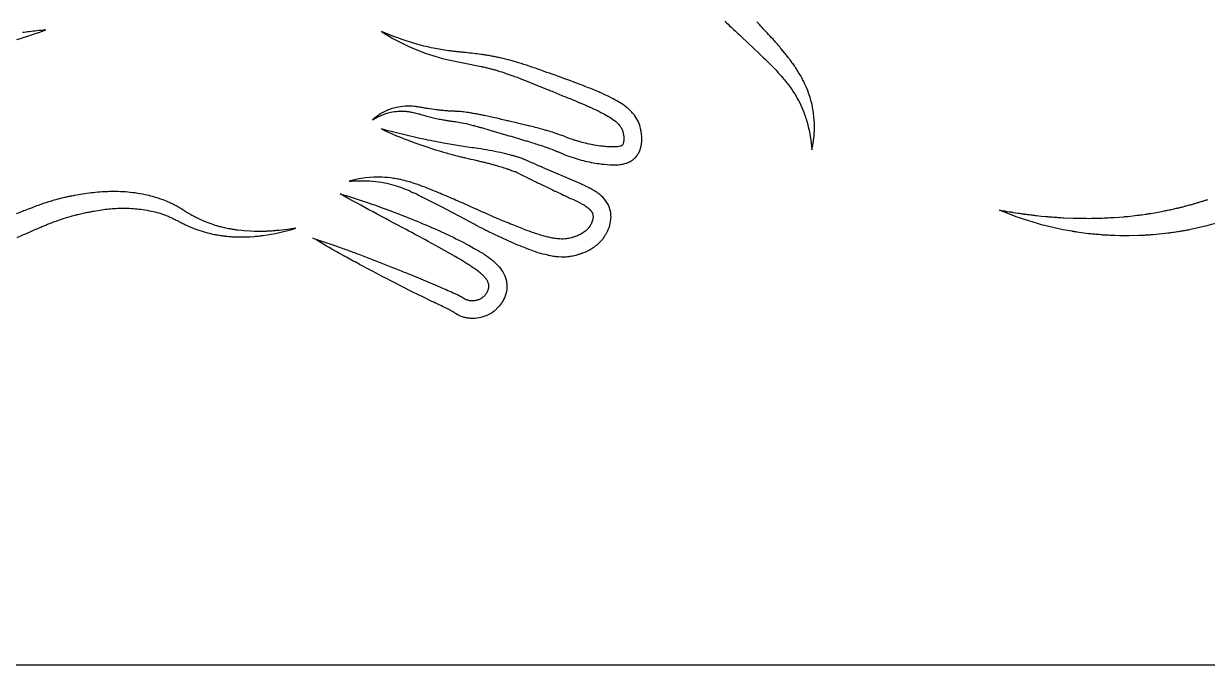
# Model space of a CAD drawing. Header units: millimetres. Extents: x 4236 to 5436, y 1579 to 2339.
# Drawn here: x 4934.1 to 5042.6, y 1579.4 to 1638.2 of the extents above; entities that cross this region are included whole.
import ezdxf

# ---------------------------------------------------------------- set-up
doc = ezdxf.new("R2010")
doc.units = ezdxf.units.MM
doc.layers.add('Default', color=70, linetype='Continuous')

msp = doc.modelspace()

# ---------------------------------------------------------------- linework, layer by layer
at = {"layer": 'Default'}
msp.add_lwpolyline([(5436.43, 1579.39), (4236.43, 1579.39), (4236.43, 2339.39), (5436.43, 2339.39)], close=True, dxfattribs=at)
for points in [[(4998.36, 1638.44, -0.002255), (4998.94, 1637.89, -0.000662), (4999.91, 1636.98), (5001.47, 1635.51, -0.001154), (5001.56, 1635.42, -0.002553), (5001.85, 1635.14, -0.000945), (5002.22, 1634.77), (5002.59, 1634.41), (5002.96, 1634.03, -0.014694), (5003.65, 1633.27, -0.021207), (5004.36, 1632.37, -0.047505), (5005.32, 1630.73, -0.02269), (5005.66, 1629.9, -0.025628), (5006, 1628.77, -0.019251), (5006.18, 1627.86, -0.020338), (5006.32, 1626.66, 0.012298), (5006.41, 1627.06, 0.050314), (5006.57, 1628.84, 0.060305), (5006.28, 1631.07, 0.010827), (5006.14, 1631.55, 0.018794), (5005.92, 1632.15), (5005.81, 1632.42), (5005.69, 1632.68, 0.00674), (5005.63, 1632.81, 0.006768), (5005.53, 1633, 0.00233), (5005.43, 1633.19, 0.004656), (5005.37, 1633.32, 0.01242), (5005.11, 1633.75, 0.006751), (5004.85, 1634.17, 0.001658), (5004.81, 1634.23, 0.002549), (5004.73, 1634.34, 0.001119), (5004.61, 1634.52, -0.001319), (5004.53, 1634.63, 0.004686), (5004.4, 1634.8, 0.001556), (5004.28, 1634.97, -0.00119), (5004.19, 1635.08), (5003.85, 1635.52), (5003.5, 1635.95, 0.001037), (5003.41, 1636.06, 0.005895), (5002.77, 1636.78, 0.005012), (5002.22, 1637.38, 0.002314), (5001.3, 1638.37, 0.009922)], [(4933.46, 1636.77, 0.01757), (4936.14, 1637.65, -0.000303), (4935.28, 1637.55, -0.001202), (4933.99, 1637.4, -0.002554)], [(4933.5, 1618.6, -0.002696), (4934.55, 1619.08, -0.004481), (4935.59, 1619.53, -0.001809), (4935.94, 1619.68, -0.005184), (4936.63, 1619.96, -0.010541), (4937.49, 1620.27, -0.015011), (4938.36, 1620.55, -0.001391), (4938.54, 1620.59, -0.00383), (4938.8, 1620.66, -0.005723), (4939.07, 1620.73), (4939.44, 1620.81), (4939.8, 1620.89, -0.002392), (4940.17, 1620.96, -0.003533), (4940.54, 1621.03, -0.010513), (4941.26, 1621.15, -0.022001), (4942.53, 1621.28, -0.032881), (4944.17, 1621.26, -0.016191), (4944.8, 1621.2, -0.016261), (4945.61, 1621.07, -0.038968), (4947, 1620.69, -0.014177), (4947.33, 1620.56, -0.011037), (4947.66, 1620.41, -0.007073), (4947.99, 1620.25, -0.003207), (4948.33, 1620.08, 0.002184), (4948.5, 1619.99, 0.005723), (4948.86, 1619.81, 0.010598), (4949.31, 1619.6, 0.014681), (4949.78, 1619.41, 0.033949), (4951.32, 1618.95, 0.007456), (4951.56, 1618.9, 0.006682), (4951.9, 1618.84, 0.001531), (4952.1, 1618.8, 0.000538), (4952.29, 1618.78, 0.002279), (4952.49, 1618.75, 0.003511), (4952.64, 1618.73, 0.009128), (4952.89, 1618.71, 0.008498), (4953.08, 1618.69, 0.00524), (4953.28, 1618.68, 0.001326), (4953.48, 1618.67, -0.002599), (4953.67, 1618.66), (4954.07, 1618.66), (4954.26, 1618.66), (4954.85, 1618.68), (4955.24, 1618.71, 0.004432), (4955.34, 1618.72, 0.007594), (4955.58, 1618.74, 0.002828), (4955.82, 1618.77, -0.001047), (4956.02, 1618.79, 0.042239), (4959.04, 1619.47), (4958.28, 1619.35), (4957.52, 1619.26, 0.000631), (4957.13, 1619.23, -0.001291), (4956.94, 1619.21, -0.002365), (4956.75, 1619.2), (4956.37, 1619.18, 0.001272), (4956.28, 1619.17, -0.001804), (4956.18, 1619.17, -0.003469), (4956.11, 1619.17, -0.009617), (4955.99, 1619.17, 0.001445), (4955.89, 1619.17, 0.000911), (4955.7, 1619.16, -0.003058), (4955.51, 1619.16, -0.00302), (4955.42, 1619.16, -0.009016), (4955.23, 1619.17), (4954.85, 1619.18), (4954.28, 1619.22), (4954.1, 1619.24), (4953.72, 1619.28, 0.001444), (4953.63, 1619.29, 0.000842), (4953.44, 1619.32, -0.00219), (4953.3, 1619.34, -0.004505), (4953.16, 1619.36, -0.009435), (4952.98, 1619.4, -0.008803), (4952.75, 1619.44, -0.005041), (4952.52, 1619.49, -0.000477), (4952.25, 1619.55, 0.000038), (4952.07, 1619.6, -0.001854), (4951.89, 1619.65, -0.003349), (4951.76, 1619.69, -0.009143), (4951.53, 1619.76, -0.033981), (4950.16, 1620.31, -0.004784), (4950.04, 1620.37, -0.009977), (4949.67, 1620.56, -0.001963), (4949.51, 1620.64, -0.004066), (4949.35, 1620.74, -0.004138), (4949.11, 1620.88, -0.001823), (4948.87, 1621.03, 0.001459), (4948.71, 1621.13, 0.007263), (4948.28, 1621.39, 0.013149), (4947.83, 1621.64, 0.015143), (4947.46, 1621.81, 0.016624), (4946.89, 1622.05, 0.023775), (4945.92, 1622.36, 0.01265), (4945.22, 1622.53, 0.020296), (4944.32, 1622.69, 0.035049), (4942.5, 1622.82, 0.021093), (4941.08, 1622.77, 0.019209), (4939.5, 1622.58), (4939.11, 1622.52), (4938.72, 1622.45, 0.003844), (4938.52, 1622.41, 0.004229), (4938.22, 1622.36, 0.002567), (4937.93, 1622.29, 0.003092), (4937.73, 1622.25, 0.018453), (4936.36, 1621.87, 0.010013), (4935.42, 1621.55, 0.002896), (4934.87, 1621.34, 0.001546), (4934.5, 1621.2, 0.003686), (4933.41, 1620.78, 0.002298)], [(5044.14, 1620.15, -0.029583), (5040.91, 1619.32, -0.001797), (5040.7, 1619.27, 0.000843), (5040.26, 1619.2, -0.001309), (5040.04, 1619.16, -0.002465), (5039.82, 1619.12, -0.000609), (5039.27, 1619.04, -0.00232), (5038.94, 1619), (5038.72, 1618.97), (5037.62, 1618.86, -0.003167), (5037.51, 1618.85, -0.00166), (5037.4, 1618.84, 0.000521), (5037.18, 1618.83, 0.001875), (5036.96, 1618.82, -0.002558), (5036.63, 1618.79, -0.006332), (5036.3, 1618.78), (5035.42, 1618.76, -0.008359), (5035.25, 1618.76, -0.003031), (5035.14, 1618.76, -0.000994), (5034.98, 1618.76), (5034.54, 1618.77), (5034.1, 1618.78), (5033.66, 1618.8, 0.001933), (5033.44, 1618.82, -0.001414), (5033.11, 1618.83, -0.004554), (5032.78, 1618.86, -0.000538), (5032.34, 1618.9, -0.002299), (5031.91, 1618.94), (5031.69, 1618.96), (5030.61, 1619.11, -0.00818), (5030.47, 1619.13, -0.002784), (5030.39, 1619.14, -0.001128), (5030.28, 1619.16, 0.001688), (5030.17, 1619.18, -0.055861), (5023.92, 1620.95, -0.003916), (5023.52, 1621.12, -0.003414), (5024.42, 1620.97, -0.002556), (5024.58, 1620.95, 0.003053), (5024.71, 1620.92, 0.00384), (5024.79, 1620.91), (5025.22, 1620.85, -0.00298), (5025.43, 1620.82, 0.001267), (5025.75, 1620.77, 0.005847), (5026.06, 1620.73, -0.00195), (5026.28, 1620.71, -0.001087), (5026.7, 1620.65, 0.0004), (5026.91, 1620.63), (5027.12, 1620.6), (5027.34, 1620.58), (5027.76, 1620.54, -0.00011), (5028.08, 1620.51, 0.003904), (5028.34, 1620.49, 0.007623), (5028.6, 1620.47, -0.002446), (5028.92, 1620.45, -0.000733), (5029.45, 1620.42), (5030.29, 1620.39, 0.010884), (5032.19, 1620.37, 0.011433), (5033.66, 1620.43), (5034.07, 1620.45), (5034.49, 1620.48), (5034.91, 1620.52, 0.000962), (5035.06, 1620.53, 0.004171), (5035.19, 1620.54, 0.00731), (5035.32, 1620.55), (5036.15, 1620.65, 0.007725), (5036.23, 1620.66, 0.005008), (5036.31, 1620.67, 0.002188), (5036.46, 1620.69, -0.00456), (5036.57, 1620.7), (5036.98, 1620.76, -0.001511), (5037.08, 1620.78, 0.000973), (5037.23, 1620.8, 0.00254), (5037.39, 1620.82), (5038.41, 1621), (5038.61, 1621.04, -0.002939), (5038.92, 1621.11, -0.00063), (5039.43, 1621.21, 0.002515), (5039.63, 1621.26, 0.001279), (5039.83, 1621.31, -0.000554), (5040.13, 1621.38, -0.000598), (5040.23, 1621.4, 0.00861), (5040.48, 1621.47, 0.003207), (5040.63, 1621.51, 0.001879), (5040.83, 1621.56, 0.000136), (5041.03, 1621.62, -0.002451), (5041.23, 1621.67, 0.002798), (5041.53, 1621.76, 0.007395), (5041.82, 1621.85, -0.001408), (5042.02, 1621.91, 0.000802), (5042.32, 1622, 0.002237), (5042.51, 1622.06, 0.001484), (5042.61, 1622.09)]]:
    msp.add_lwpolyline(points, format="xyb", dxfattribs=at)
for points in [[(4990.49, 1626.43, 0.019924), (4990.52, 1626.5), (4990.58, 1626.64), (4990.63, 1626.79, 0.031737), (4990.7, 1627.07, 0.010901), (4990.72, 1627.21, 0.006961), (4990.74, 1627.35, 0.00672), (4990.74, 1627.48, 0.015066), (4990.75, 1627.71, 0.014038), (4990.74, 1627.91, 0.01779), (4990.71, 1628.16, 0.010856), (4990.68, 1628.37, 0.001376), (4990.67, 1628.43, 0.003885), (4990.65, 1628.52, 0.008896), (4990.62, 1628.64, 0.023204), (4990.56, 1628.87, 0.0332), (4990.43, 1629.21, 0.05154), (4990.07, 1629.82, 0.022281), (4989.9, 1630.02, 0.032532), (4989.55, 1630.38, 0.007991), (4989.36, 1630.54, 0.005928), (4989.22, 1630.65, 0.028448), (4988.61, 1631.06, 0.014927), (4987.94, 1631.42, 0.014079), (4987.08, 1631.83, 0.002808), (4986.7, 1631.99, 0.009853), (4985.56, 1632.46, 0.001786), (4984.8, 1632.75, 0.003896), (4982.53, 1633.58, 0.001253), (4981.57, 1633.92, 0.002337), (4981, 1634.12, 0.001987), (4980.42, 1634.32, 0.005292), (4979.45, 1634.63, 0.018639), (4977.85, 1635.06, 0.00405), (4977.65, 1635.11, 0.004766), (4977.34, 1635.17, 0.003228), (4977.04, 1635.23, 0.003444), (4976.63, 1635.3, 0.004862), (4976.22, 1635.36, 0.001463), (4976.02, 1635.39, 0.009091), (4974.6, 1635.56, -0.000628), (4974.2, 1635.6, -0.001371), (4973.8, 1635.64, -0.002502), (4973.41, 1635.69, -0.003645), (4973.02, 1635.73, -0.019034), (4971.65, 1635.96, -0.021007), (4969.92, 1636.4, -0.028808), (4966.89, 1637.49, 0.040536), (4969.76, 1635.97, 0.046845), (4972.87, 1634.93), (4976.03, 1634.29, -0.001731), (4976.12, 1634.27, -0.002661), (4976.32, 1634.23, -0.001195), (4976.61, 1634.16, 0.001341), (4976.8, 1634.11, -0.001912), (4976.98, 1634.06, -0.004398), (4977.27, 1633.99, -0.006086), (4977.55, 1633.9, -0.009383), (4978.29, 1633.66, -0.003024), (4978.66, 1633.53, -0.001866), (4979.03, 1633.4, -0.003277), (4979.59, 1633.19, -0.003487), (4980.52, 1632.82), (4982, 1632.22, 0.000797), (4982.38, 1632.07, 0.00103), (4983.49, 1631.61, -0.001131), (4984.24, 1631.31, -0.002528), (4984.97, 1631, -0.001461), (4985.07, 1630.96, -0.002085), (4985.25, 1630.89, -0.000164), (4985.52, 1630.77, 0.002158), (4985.7, 1630.69, -0.000748), (4986.06, 1630.53, -0.002048), (4986.24, 1630.45, -0.003194), (4986.42, 1630.37, -0.014758), (4987.19, 1629.98, -0.015149), (4987.76, 1629.66, -0.03198), (4988.33, 1629.27, -0.002621), (4988.39, 1629.21, -0.006603), (4988.48, 1629.13, -0.009964), (4988.56, 1629.06, -0.016442), (4988.65, 1628.96, -0.030717), (4988.76, 1628.81, -0.011077), (4988.82, 1628.73, -0.017011), (4988.88, 1628.63, -0.054404), (4989, 1628.33, -0.017542), (4989.03, 1628.21, -0.003531), (4989.06, 1628.08, -0.008534), (4989.07, 1627.98, -0.020881), (4989.1, 1627.72, -0.013126), (4989.1, 1627.63, -0.006569), (4989.09, 1627.56, -0.002511), (4989.09, 1627.45, -0.00831), (4989.07, 1627.36, -0.022586), (4989.05, 1627.26, -0.044686), (4989.01, 1627.15, -0.050186), (4988.92, 1627.03, -0.016701), (4988.88, 1627.01, -0.0191), (4988.77, 1626.97, -0.040437), (4988.51, 1626.93, -0.01063), (4988.39, 1626.92, -0.008389), (4988.27, 1626.91, -0.008596), (4988.1, 1626.91, -0.007186), (4987.87, 1626.91, -0.00567), (4987.69, 1626.92, -0.014309), (4987.14, 1626.97, -0.014716), (4986.39, 1627.08, -0.001829), (4986.29, 1627.1, -0.024669), (4984.91, 1627.43, -0.00553), (4984.64, 1627.51, -0.010356), (4984.19, 1627.66), (4984.02, 1627.72), (4983.85, 1627.79, 0.001242), (4983.75, 1627.83, 0.003172), (4983.6, 1627.89, 0.004676), (4983.45, 1627.95, 0.011633), (4982.85, 1628.16, 0.007538), (4982.25, 1628.35, 0.002355), (4981.86, 1628.46, 0.006627), (4980.67, 1628.78, 0.002832), (4979.88, 1628.97, 0.001799), (4978.7, 1629.25, 0.001659), (4978.31, 1629.34, 0.001068), (4977.13, 1629.61), (4976.34, 1629.79, 0.001827), (4975.94, 1629.87, 0.002441), (4975.73, 1629.91, 0.004045), (4975.53, 1629.94, 0.00197), (4975.33, 1629.98, 0.003751), (4975.02, 1630.03, 0.010918), (4974.4, 1630.12, 0.012825), (4973.88, 1630.17, 0.001756), (4973.78, 1630.17, 0.002693), (4973.57, 1630.18, 0.001105), (4973.27, 1630.2, -0.001648), (4973.07, 1630.2, -0.001381), (4972.97, 1630.21, -0.004846), (4972.68, 1630.23, -0.008298), (4972.29, 1630.27, -0.005558), (4971.9, 1630.32, -0.007709), (4971.11, 1630.43, -0.001763), (4970.72, 1630.5, 0.000709), (4970.52, 1630.53, 0.00289), (4970.32, 1630.57, 0.006087), (4970.11, 1630.6, 0.009389), (4969.9, 1630.62, 0.037917), (4969.06, 1630.64, 0.088288), (4967.43, 1630.28, 0.086285), (4966.07, 1629.39, -0.029271), (4966.63, 1629.71, -0.051461), (4967.51, 1630.04, -0.014163), (4967.75, 1630.1, -0.069105), (4969.05, 1630.19, -0.01662), (4969.39, 1630.15, -0.017092), (4969.82, 1630.07, -0.010641), (4970.05, 1630.02, -0.006277), (4970.29, 1629.96, -0.001039), (4970.58, 1629.87, 0.005712), (4971.16, 1629.71, 0.011557), (4972.16, 1629.47, 0.008156), (4972.42, 1629.42, 0.007318), (4972.78, 1629.36, 0.001761), (4972.98, 1629.33, 0.000773), (4973.09, 1629.31, 0.000681), (4973.39, 1629.27, -0.001832), (4973.58, 1629.25, -0.003654), (4973.78, 1629.22, -0.013397), (4974.44, 1629.1, -0.012799), (4975.3, 1628.89, -0.003956), (4975.44, 1628.85, -0.003234), (4975.68, 1628.78, 0.002234), (4975.97, 1628.7, 0.002072), (4976.06, 1628.68), (4976.83, 1628.46), (4978.37, 1628, -0.000705), (4979.15, 1627.77, -0.00173), (4979.91, 1627.54, -0.000481), (4980.3, 1627.43, -0.002074), (4980.87, 1627.25, -0.004143), (4981.43, 1627.07, -0.001621), (4981.62, 1627.01, -0.004861), (4982.08, 1626.85, -0.012238), (4982.89, 1626.54, -0.00338), (4982.98, 1626.5, -0.003579), (4983.11, 1626.45, -0.001855), (4983.24, 1626.39), (4983.44, 1626.3), (4983.64, 1626.22, 0.015904), (4984.45, 1625.93, 0.004219), (4984.65, 1625.87, 0.026575), (4986.09, 1625.5, 0.012606), (4986.83, 1625.38, 0.021932), (4987.8, 1625.28, 0.003438), (4987.92, 1625.28, 0.011331), (4988.2, 1625.27, 0.027471), (4988.74, 1625.3, 0.014308), (4988.9, 1625.33, 0.029687), (4989.28, 1625.41, 0.019122), (4989.44, 1625.47, 0.065455), (4989.88, 1625.7, 0.015308), (4989.96, 1625.76, 0.037687), (4990.15, 1625.94, 0.008647), (4990.28, 1626.09, 0.008243), (4990.32, 1626.15, 0.017664), (4990.36, 1626.21, 0.001679), (4990.4, 1626.28, 0.007189), (4990.46, 1626.37, 0.01065)], [(4987.13, 1618.42, 0.006654), (4987.17, 1618.47, 0.00233), (4987.22, 1618.55), (4987.29, 1618.65), (4987.36, 1618.75, 0.000813), (4987.43, 1618.87, 0.007887), (4987.48, 1618.95, 0.008402), (4987.54, 1619.06, 0.006233), (4987.59, 1619.17, 0.012339), (4987.67, 1619.33, 0.062917), (4987.89, 1620.12, 0.022848), (4987.92, 1620.35, 0.025546), (4987.92, 1620.66, 0.00915), (4987.91, 1620.76, 0.024948), (4987.87, 1621.01, 0.025744), (4987.82, 1621.22, 0.023508), (4987.75, 1621.42, 0.087472), (4987.28, 1622.17, 0.049026), (4986.78, 1622.63, 0.014703), (4986.55, 1622.79, 0.020821), (4986.13, 1623.05, 0.010513), (4985.8, 1623.21, 0.003806), (4985.62, 1623.3, 0.004571), (4985.35, 1623.43, 0.00313), (4985.09, 1623.55), (4981.63, 1625.04, -0.000861), (4981.29, 1625.19, -0.002137), (4980.26, 1625.64), (4979.91, 1625.8, 0.008095), (4979.84, 1625.83, 0.016306), (4979.61, 1625.91, 0.007996), (4979.48, 1625.95, 0.000359), (4979.29, 1626.01, 0.001505), (4979.02, 1626.09, 0.003195), (4978.74, 1626.16, 0.010714), (4977.8, 1626.39, 0.019706), (4975.72, 1626.77, -0.000704), (4974.97, 1626.87, -0.001831), (4974.23, 1626.98, -0.003525), (4973.49, 1627.1, -0.005181), (4972.76, 1627.23, -0.007477), (4970.92, 1627.59, -0.012719), (4966.89, 1628.56, 0.021038), (4969.69, 1627.39, 0.018142), (4972.57, 1626.44, 0.004354), (4973.12, 1626.28, 0.005373), (4974.05, 1626.04, 0.001477), (4974.23, 1626, 0.002337), (4974.6, 1625.91, 0.00121), (4975.52, 1625.7, -0.001039), (4975.88, 1625.61, -0.001831), (4976.24, 1625.53, -0.003032), (4976.6, 1625.44, -0.004335), (4976.96, 1625.34, -0.003527), (4977.31, 1625.24, -0.009224), (4978.37, 1624.92, -0.001176), (4978.45, 1624.89, -0.002463), (4978.72, 1624.8, -0.000553), (4979.08, 1624.67, -0.005983), (4979.14, 1624.65, -0.013999), (4979.22, 1624.62, -0.004021), (4979.33, 1624.56), (4979.66, 1624.39, 0.002284), (4980.17, 1624.13, 0.001783), (4981.02, 1623.71, 0.001168), (4981.36, 1623.55, 0.002532), (4982.38, 1623.06, 0.000775), (4983.75, 1622.42, 0.002997), (4984.09, 1622.26, -0.002234), (4984.6, 1622.02, -0.004096), (4984.84, 1621.9, -0.006463), (4985.08, 1621.79, -0.006009), (4985.23, 1621.7, -0.013847), (4985.48, 1621.56, -0.013522), (4985.64, 1621.45, -0.016226), (4985.79, 1621.34, -0.017381), (4985.91, 1621.24, -0.032617), (4986.05, 1621.1, -0.013417), (4986.1, 1621.04, -0.035114), (4986.17, 1620.92, -0.059949), (4986.25, 1620.75, -0.041505), (4986.27, 1620.64, -0.039249), (4986.28, 1620.51, -0.031623), (4986.27, 1620.36, -0.027921), (4986.23, 1620.2, -0.04686), (4986.09, 1619.84, -0.007392), (4986.04, 1619.76, -0.016142), (4986, 1619.68, 0.003892), (4985.97, 1619.64, -0.012869), (4985.86, 1619.49, -0.014095), (4985.82, 1619.43, -0.022104), (4985.7, 1619.31, -0.050173), (4985.35, 1619.03, -0.043982), (4984.9, 1618.79, -0.009144), (4984.81, 1618.75, -0.008777), (4984.68, 1618.71, -0.002685), (4984.57, 1618.67, -0.006128), (4984.45, 1618.63), (4984.36, 1618.6, 0.002091), (4984.29, 1618.58, -0.024998), (4984.07, 1618.53, -0.008989), (4983.96, 1618.51, -0.006328), (4983.85, 1618.5, -0.004323), (4983.71, 1618.48, -0.02189), (4983.4, 1618.47, -0.031145), (4982.85, 1618.51, -0.017093), (4982.44, 1618.58, -0.011293), (4982.02, 1618.68, -0.008248), (4981.59, 1618.8, -0.006101), (4981.08, 1618.95, -0.008664), (4980.22, 1619.26, -0.00743), (4979.01, 1619.73, -0.001522), (4978.32, 1620.01, -0.003435), (4977.63, 1620.29, -0.003926), (4976.61, 1620.74, -0.002372), (4975.58, 1621.21, 0.00102), (4975.41, 1621.28, 0.002209), (4974.89, 1621.52, 0.000681), (4974.2, 1621.82, 0.000998), (4973.51, 1622.12, 0.002607), (4972.81, 1622.42, 0.001414), (4972.11, 1622.71, 0.003074), (4971.41, 1623, 0.003987), (4970.88, 1623.21, 0.009611), (4969.98, 1623.54, 0.002552), (4969.8, 1623.6, 0.012), (4969.15, 1623.79, 0.016665), (4968.48, 1623.95, 0.012235), (4968, 1624.03, 0.030157), (4966.94, 1624.13, 0.076546), (4963.92, 1623.77, -0.015647), (4964.67, 1623.81, -0.04881), (4966.9, 1623.67, -0.007843), (4967.17, 1623.63, -0.043257), (4968.84, 1623.14, -0.017071), (4969.68, 1622.78, -0.003898), (4970.02, 1622.63, -0.004669), (4970.52, 1622.38, -0.003372), (4971.02, 1622.13), (4972.35, 1621.44), (4975.01, 1620.04, 0.000851), (4975.85, 1619.6, 0.003156), (4976.36, 1619.34, 0.003247), (4976.7, 1619.17, 0.003153), (4977.22, 1618.92, 0.001394), (4977.73, 1618.68, 0.001934), (4978.08, 1618.52, 0.005849), (4978.95, 1618.12, 0.01451), (4980.57, 1617.48, 0.011338), (4981.22, 1617.25, 0.019573), (4982.1, 1617.02, 0.00969), (4982.41, 1616.95, 0.017696), (4982.88, 1616.88, 0.043641), (4983.82, 1616.85, 0.010387), (4984.05, 1616.87, 0.021473), (4984.45, 1616.94, 0.019081), (4984.72, 1617), (4984.83, 1617.03), (4984.95, 1617.07, 0.006387), (4985.13, 1617.12, 0.003189), (4985.23, 1617.16, 0.004481), (4985.33, 1617.2, 0.012715), (4985.54, 1617.28, 0.047701), (4986.3, 1617.68, 0.068541), (4987.09, 1618.38, 0.011093)], [(4978.29, 1614.78, -0.022096), (4978.31, 1614.71, -0.007205), (4978.35, 1614.5, -0.009534), (4978.36, 1614.4, 0.0014), (4978.37, 1614.29, -0.015643), (4978.38, 1614.22, -0.011931), (4978.38, 1614.15, -0.008105), (4978.38, 1614.07, -0.082017), (4978.22, 1613.25, -0.054815), (4977.91, 1612.64, -0.007004), (4977.86, 1612.56, -0.045396), (4977.44, 1612.06, -0.005767), (4977.34, 1611.96, -0.023083), (4977.21, 1611.86), (4977.06, 1611.74, -0.004138), (4976.95, 1611.67, -0.008642), (4976.85, 1611.61, -0.013148), (4976.72, 1611.54, -0.121756), (4975.23, 1611.19, -0.027381), (4974.87, 1611.21, -0.010588), (4974.69, 1611.24, -0.011275), (4974.56, 1611.27, -0.011437), (4974.46, 1611.29, -0.03279), (4974.12, 1611.41, -0.018831), (4973.85, 1611.54, -0.006145), (4973.75, 1611.59, -0.005309), (4973.61, 1611.68, -0.003384), (4973.48, 1611.76, 0.000101), (4973.3, 1611.87, 0.001018), (4973.24, 1611.91), (4973.06, 1612), (4972.81, 1612.13, -0.000992), (4971.51, 1612.75, -0.002027), (4970.74, 1613.13), (4969.71, 1613.64), (4968.69, 1614.16, -0.005415), (4965.12, 1616.01, -0.000985), (4964.62, 1616.28, -0.002108), (4963.36, 1616.97, -0.00216), (4962.6, 1617.4, -0.008066), (4960.61, 1618.56, -0.008146), (4962.79, 1617.81, -0.002887), (4963.87, 1617.42, -0.001584), (4964.95, 1617.02, -0.00596), (4968.69, 1615.55, -0.00064), (4969.23, 1615.34), (4970.29, 1614.9), (4971.35, 1614.45, -0.002342), (4972.14, 1614.12, -0.000983), (4973.46, 1613.55), (4973.83, 1613.39), (4973.91, 1613.35), (4974.05, 1613.27, -0.001354), (4974.18, 1613.19, 0.002193), (4974.36, 1613.09, 0.006453), (4974.52, 1612.99, 0.012039), (4974.63, 1612.94, 0.01235), (4974.71, 1612.91, 0.028864), (4974.87, 1612.86, 0.016064), (4974.95, 1612.84, 0.005346), (4975.04, 1612.83, 0.014597), (4975.15, 1612.82, 0.014066), (4975.24, 1612.82, 0.053956), (4975.62, 1612.87, 0.051031), (4975.9, 1612.97, 0.012974), (4975.96, 1613, 0.012701), (4976.04, 1613.04, 0.005581), (4976.11, 1613.09), (4976.24, 1613.19, 0.03644), (4976.44, 1613.42, 0.014564), (4976.5, 1613.5, 0.022344), (4976.59, 1613.64, 0.018595), (4976.64, 1613.74, 0.01711), (4976.67, 1613.82, 0.083199), (4976.73, 1614.17, 0.029531), (4976.73, 1614.24, -0.021441), (4976.71, 1614.33, 0.027129), (4976.69, 1614.4, 0.054698), (4976.59, 1614.64, 0.017728), (4976.54, 1614.72, 0.034452), (4976.37, 1614.94, 0.015163), (4976.27, 1615.05, 0.020441), (4976.09, 1615.23, 0.012625), (4975.92, 1615.37, 0.015193), (4975.62, 1615.61, 0.012104), (4975.24, 1615.87, 0.003659), (4975.07, 1615.99, -0.001888), (4974.95, 1616.06, 0.001133), (4974.78, 1616.18, 0.00482), (4974.6, 1616.29), (4974.12, 1616.58), (4973.88, 1616.72), (4973.64, 1616.86), (4973.15, 1617.15), (4972.16, 1617.7), (4971.17, 1618.25, 0.002004), (4969.15, 1619.33, -0.000903), (4966.12, 1620.95, -0.004531), (4963.09, 1622.61, -0.011375), (4965.29, 1621.92, -0.006846), (4967.19, 1621.25, -0.000808), (4967.47, 1621.15, -0.015129), (4971.74, 1619.42), (4972.79, 1618.94, -0.00091), (4973.32, 1618.69, -0.001977), (4973.84, 1618.44), (4974.36, 1618.17, -0.007263), (4974.62, 1618.04, -0.005429), (4974.88, 1617.9), (4975.39, 1617.61, -0.004023), (4975.52, 1617.54, -0.002026), (4975.65, 1617.46, 0.000564), (4975.84, 1617.35, 0.000788), (4975.9, 1617.31), (4976.16, 1617.16, -0.008162), (4976.42, 1616.99, -0.012308), (4976.77, 1616.74, -0.00769), (4976.93, 1616.62, -0.022474), (4977.31, 1616.3, -0.009069), (4977.43, 1616.18, -0.047594), (4977.89, 1615.63, -0.072049), (4978.25, 1614.92, 0.005829), (4978.27, 1614.84, -0.002246)]]:
    msp.add_lwpolyline(points, format="xyb", close=True, dxfattribs=at)

doc.saveas('drawing.dxf')
